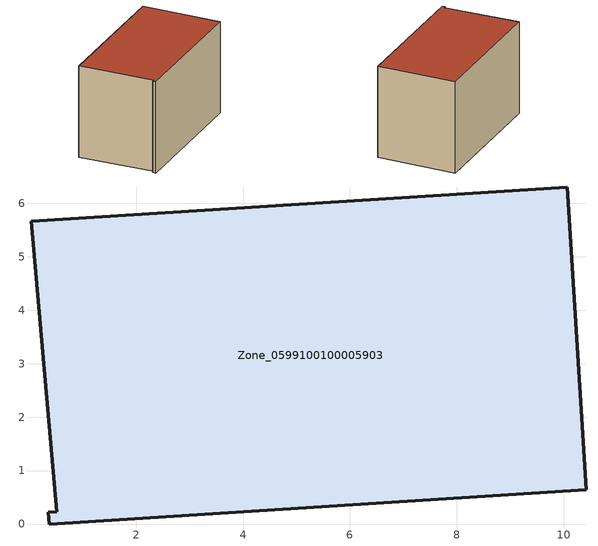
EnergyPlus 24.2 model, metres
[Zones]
Zone_0599100100005903
 floor ground (C_G): 0.03,5.66 10.06,6.31 10.43,0.65 0.37,0 0.35,0.22 0.51,0.23 z0
 wall outside (C_F): 10.43,0.65 10.06,6.31 0.03,5.66 0.51,0.23 0.35,0.22 0.37,0 10.43,0.65 z0:6.76
 roof outside (C_R): 10.06,6.31 0.03,5.66 0.51,0.23 0.35,0.22 0.37,0 10.43,0.65 z6.76
[BUILDING]
Pand.0599100100005903: North Axis=0; Terrain=City; Loads Convergence Tolerance Value=0.04; Temperature Convergence Tolerance Value=0.4; Solar Distribution=FullExterior; Maximum Number of Warmup Days=25; Minimum Number of Warmup Days=1
[Site:Location]
Rotterdam.The.Hague.AP_ZH_NLD Design_Conditions: Latitude=51.96; Longitude=4.45; Time Zone=1; Elevation=-4.5
[SITE:GROUNDTEMPERATURE:BUILDINGSURFACE]
18, 18, 18, 18, 18, 18, 18, 18, 18, 18, 18, 18
[MATERIAL] Thermal Absorptance=0.9; Solar Absorptance=0.7; Visible Absorptance=0.7
Name | Roughness | Thickness | Conductivity | Density | Specific Heat
G.TC.2006-2014 | MediumSmooth | 0.15 | 0.06 | 540 | 1210
F.TC.2006-2014 | Rough | 0.3 | 0.12 | 1920 | 840
R.TC.2006-2014 | MediumRough | 0.2 | 0.08 | 1500 | 1000
[CONSTRUCTION]
C_G: G.TC.2006-2014
C_F: F.TC.2006-2014
C_R: R.TC.2006-2014
[ZONE]
Zone_0599100100005903: Type=1; Multiplier=1; Ceiling Height=Autocalculate; Volume=Autocalculate; Floor Area=autocalculate; Part of Total Floor Area=Yes
[ZONEINFILTRATION:DESIGNFLOWRATE]
Infil_Zone_0599100100005903: Zone or ZoneList or Space or SpaceList=Zone_0599100100005903; Schedule=AlwaysOn; Design Flow Rate Calculation Method=Flow/Area; Flow Rate per Floor Area=0.0015; Constant Term Coefficient=1; Temperature Term Coefficient=0; Velocity Term Coefficient=0; Velocity Squared Term Coefficient=0
[HVACTEMPLATE:ZONE:IDEALLOADSAIRSYSTEM]
Zone_0599100100005903: Maximum Heating Supply Air Temperature=50; Minimum Cooling Supply Air Temperature=13; Maximum Heating Supply Air Humidity Ratio=0.0156; Minimum Cooling Supply Air Humidity Ratio=0.0077; Heating Limit=NoLimit; Cooling Limit=NoLimit; Dehumidification Control Type=ConstantSensibleHeatRatio; Cooling Sensible Heat Ratio=0.7; Dehumidification Setpoint=60; Humidification Control Type=None; Humidification Setpoint=30; Outdoor Air Method=None; Outdoor Air Flow Rate per Person=0.00944; Outdoor Air Flow Rate per Zone Floor Area=0; Outdoor Air Flow Rate per Zone=0; Demand Controlled Ventilation Type=None; Outdoor Air Economizer Type=NoEconomizer; Heat Recovery Type=None; Sensible Heat Recovery Effectiveness=0.7; Latent Heat Recovery Effectiveness=0.65
[ZONECONTROL:THERMOSTAT]
ThermostatControl_Zone_0599100100005903: Zone or ZoneList=Zone_0599100100005903; Control Type Schedule=DualSetpointControlType; Control 1=Thermostat_Zone_0599100100005903; Temperature Difference Between Cutout And Setpoint=0
[THERMOSTATSETPOINT:DUALSETPOINT]
Thermostat_Zone_0599100100005903: Heating Setpoint Temperature Schedule=HeatingSetpoint_Zone_0599100100005903; Cooling Setpoint Temperature Schedule=CoolingSetpoint_Zone_0599100100005903
[SCHEDULE:COMPACT]
HeatingSetpoint_Zone_0599100100005903: Through: 12/31, For: AllDays, Until: 24:00, 21
CoolingSetpoint_Zone_0599100100005903: Through: 12/31, For: AllDays, Until: 24:00, 24
DualSetpointControlType: Through: 12/31, For: AllDays, Until: 24:00, 4
AlwaysOn: Through: 12/31, For: AllDays, Until: 24:00, 1
